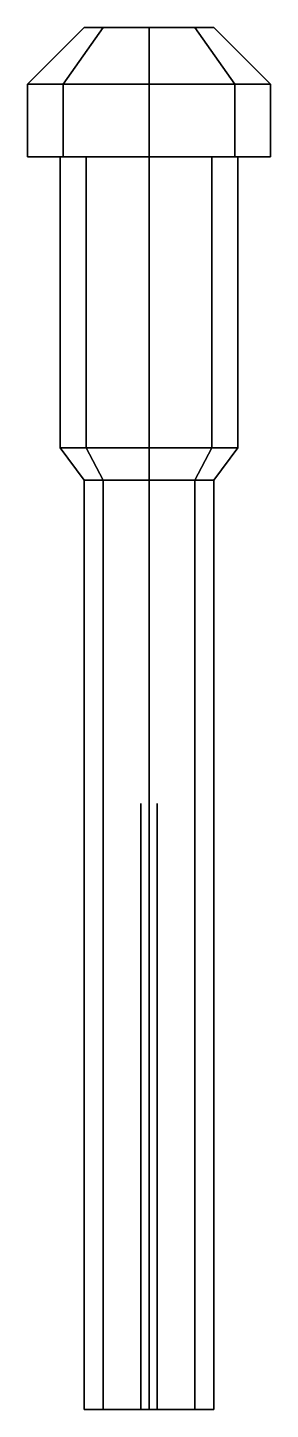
# Model space of a CAD drawing. Extents: x -0.15 to 0.15, y -4.33 to -2.62.
import ezdxf

# ---------------------------------------------------------------- set-up
doc = ezdxf.new("R2010")
doc.units = 0
doc.layers.add('SCOPE', color=1, linetype='CONTINUOUS')

msp = doc.modelspace()

# ---------------------------------------------------------------- linework, layer by layer
at = {"layer": 'SCOPE'}
for points in [[(-0.1061, -2.69, 1.7239), (-0.15, -2.69, 1.83), (-0.08, -2.62, 1.83), (-0.0566, -2.62, 1.7734)], [(-0.15, -2.69, 1.83), (-0.1061, -2.69, 1.9361), (-0.0566, -2.62, 1.8866), (-0.08, -2.62, 1.83)], [(0, -2.69, 1.68), (-0.1061, -2.69, 1.7239), (-0.0566, -2.62, 1.7734), (0, -2.62, 1.75)], [(-0.1061, -2.69, 1.9361), (0, -2.69, 1.98), (0, -2.62, 1.91), (-0.0566, -2.62, 1.8866)], [(-0.0566, -2.62, 1.8866), (0, -2.62, 1.91), (0.0566, -2.62, 1.8866), (-0.08, -2.62, 1.83)], [(-0.08, -2.62, 1.83), (0.0566, -2.62, 1.8866), (0.08, -2.62, 1.83), (-0.0566, -2.62, 1.7734)], [(-0.0566, -2.62, 1.7734), (0.08, -2.62, 1.83), (0.0566, -2.62, 1.7734), (0, -2.62, 1.75)], [(0.1061, -2.69, 1.7239), (0, -2.69, 1.68), (0, -2.62, 1.75), (0.0566, -2.62, 1.7734)], [(0, -2.69, 1.98), (0.1061, -2.69, 1.9361), (0.0566, -2.62, 1.8866), (0, -2.62, 1.91)], [(0.15, -2.69, 1.83), (0.1061, -2.69, 1.7239), (0.0566, -2.62, 1.7734), (0.08, -2.62, 1.83)], [(0.1061, -2.69, 1.9361), (0.15, -2.69, 1.83), (0.08, -2.62, 1.83), (0.0566, -2.62, 1.8866)], [(-0.1061, -2.69, 1.9361), (-0.15, -2.69, 1.83), (-0.15, -2.78, 1.83), (-0.1061, -2.78, 1.9361)], [(-0.15, -2.69, 1.83), (-0.1061, -2.69, 1.7239), (-0.1061, -2.78, 1.7239), (-0.15, -2.78, 1.83)], [(0, -2.69, 1.98), (-0.1061, -2.69, 1.9361), (-0.1061, -2.78, 1.9361), (0, -2.78, 1.98)], [(-0.1061, -2.69, 1.7239), (0, -2.69, 1.68), (0, -2.78, 1.68), (-0.1061, -2.78, 1.7239)], [(0.1061, -2.69, 1.9361), (0, -2.69, 1.98), (0, -2.78, 1.98), (0.1061, -2.78, 1.9361)], [(0, -2.69, 1.68), (0.1061, -2.69, 1.7239), (0.1061, -2.78, 1.7239), (0, -2.78, 1.68)], [(0.15, -2.69, 1.83), (0.1061, -2.69, 1.9361), (0.1061, -2.78, 1.9361), (0.15, -2.78, 1.83)], [(0.1061, -2.69, 1.7239), (0.15, -2.69, 1.83), (0.15, -2.78, 1.83), (0.1061, -2.78, 1.7239)], [(0, -2.78, 1.98), (-0.1061, -2.78, 1.9361), (-0.15, -2.78, 1.83), (0.1061, -2.78, 1.9361)], [(0.1061, -2.78, 1.9361), (-0.15, -2.78, 1.83), (-0.1061, -2.78, 1.7239), (0.15, -2.78, 1.83)], [(-0.0778, -2.78, 1.9078), (-0.11, -2.78, 1.83), (-0.11, -3.14, 1.83), (-0.0778, -3.14, 1.9078)], [(-0.11, -2.78, 1.83), (-0.0778, -2.78, 1.7522), (-0.0778, -3.14, 1.7522), (-0.11, -3.14, 1.83)], [(0.15, -2.78, 1.83), (-0.1061, -2.78, 1.7239), (0, -2.78, 1.68), (0.1061, -2.78, 1.7239)], [(0, -2.78, 1.94), (-0.0778, -2.78, 1.9078), (-0.0778, -3.14, 1.9078), (0, -3.14, 1.94)], [(-0.0778, -2.78, 1.7522), (0, -2.78, 1.72), (0, -3.14, 1.72), (-0.0778, -3.14, 1.7522)], [(0.0778, -2.78, 1.9078), (0, -2.78, 1.94), (0, -3.14, 1.94), (0.0778, -3.14, 1.9078)], [(0, -2.78, 1.72), (0.0778, -2.78, 1.7522), (0.0778, -3.14, 1.7522), (0, -3.14, 1.72)], [(0.11, -2.78, 1.83), (0.0778, -2.78, 1.9078), (0.0778, -3.14, 1.9078), (0.11, -3.14, 1.83)], [(0.0778, -2.78, 1.7522), (0.11, -2.78, 1.83), (0.11, -3.14, 1.83), (0.0778, -3.14, 1.7522)], [(-0.0566, -3.18, 1.7734), (-0.08, -3.18, 1.83), (-0.11, -3.14, 1.83), (-0.0778, -3.14, 1.7522)], [(-0.08, -3.18, 1.83), (-0.0566, -3.18, 1.8866), (-0.0778, -3.14, 1.9078), (-0.11, -3.14, 1.83)], [(0, -3.18, 1.75), (-0.0566, -3.18, 1.7734), (-0.0778, -3.14, 1.7522), (0, -3.14, 1.72)], [(-0.0566, -3.18, 1.8866), (0, -3.18, 1.91), (0, -3.14, 1.94), (-0.0778, -3.14, 1.9078)], [(0.0566, -3.18, 1.7734), (0, -3.18, 1.75), (0, -3.14, 1.72), (0.0778, -3.14, 1.7522)], [(0, -3.18, 1.91), (0.0566, -3.18, 1.8866), (0.0778, -3.14, 1.9078), (0, -3.14, 1.94)], [(0.08, -3.18, 1.83), (0.0566, -3.18, 1.7734), (0.0778, -3.14, 1.7522), (0.11, -3.14, 1.83)], [(0.0566, -3.18, 1.8866), (0.08, -3.18, 1.83), (0.11, -3.14, 1.83), (0.0778, -3.14, 1.9078)], [(-0.0566, -3.18, 1.8866), (-0.08, -3.18, 1.83), (-0.08, -4.33, 1.83), (-0.0566, -4.33, 1.8866)], [(-0.08, -3.18, 1.83), (-0.0566, -3.18, 1.7734), (-0.0566, -4.33, 1.7734), (-0.08, -4.33, 1.83)], [(0, -3.18, 1.91), (-0.0566, -3.18, 1.8866), (-0.0566, -4.33, 1.8866), (0, -4.33, 1.91)], [(-0.0566, -3.18, 1.7734), (0, -3.18, 1.75), (0, -4.33, 1.75), (-0.0566, -4.33, 1.7734)], [(0.0566, -3.18, 1.8866), (0, -3.18, 1.91), (0, -4.33, 1.91), (0.0566, -4.33, 1.8866)], [(0, -3.18, 1.75), (0.0566, -3.18, 1.7734), (0.0566, -4.33, 1.7734), (0, -4.33, 1.75)], [(0.08, -3.18, 1.83), (0.0566, -3.18, 1.8866), (0.0566, -4.33, 1.8866), (0.08, -4.33, 1.83)], [(0.0566, -3.18, 1.7734), (0.08, -3.18, 1.83), (0.08, -4.33, 1.83), (0.0566, -4.33, 1.7734)], [(-0.01, -3.87, 1.62), (-0.01, -4.33, 1.62), (-0.01, -4.33, 1.79), (-0.01, -3.58, 1.79)], [(0.01, -3.58, 1.79), (0.01, -4.33, 1.79), (0.01, -4.33, 1.62), (0.01, -3.87, 1.62)], [(0.0566, -4.33, 1.8866), (-0.08, -4.33, 1.83), (-0.0566, -4.33, 1.7734), (0.08, -4.33, 1.83)], [(0, -4.33, 1.91), (-0.0566, -4.33, 1.8866), (-0.08, -4.33, 1.83), (0.0566, -4.33, 1.8866)], [(0.08, -4.33, 1.83), (-0.0566, -4.33, 1.7734), (0, -4.33, 1.75), (0.0566, -4.33, 1.7734)]]:
    msp.add_3dface(points, dxfattribs=at)

doc.saveas('drawing.dxf')
